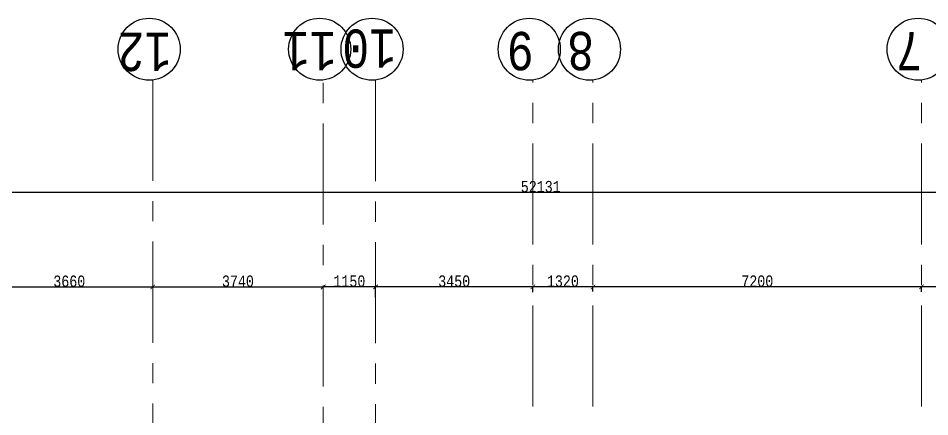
# Model space of a CAD drawing. Header units: millimetres. Extents: x -689206 to 4969298, y -1019800 to 703299.
# Drawn here: x -113653 to -93654, y -556188 to -547439 of the extents above; entities that cross this region are included whole.
import ezdxf

# ---------------------------------------------------------------- set-up
doc = ezdxf.new("R2010")
doc.units = ezdxf.units.MM
doc.linetypes.add('осеваяX2', pattern=[101.6, 63.5, -12.7, 12.7, -12.7])
doc.layers.add('РАЗМЕРЫ', color=7, linetype='Continuous', lineweight=9)
doc.layers.add('стены', color=7, linetype='Continuous', lineweight=20)
doc.layers.add('сетка', color=104, linetype='Continuous')
doc.styles.add('Аннотативный', font='isocteur.ttf', dxfattribs={"width": 0.7, "height": 250})
doc.dimstyles.new('Аннотативный', dxfattribs={"dimscale": 0, "dimtxt": 250, "dimasz": 100, "dimexe": 1.25, "dimexo": 0.625, "dimtad": 1, "dimdec": 0, "dimtxsty": 'Аннотативный', "dimblk": 'ARCHTICK', "dimcen": 2.5, "dimadec": 0, "dimazin": 0, "dimtfac": 1, "dimtdec": 0, "dimtmove": 0, "dimatfit": 3, "dimfxl": 1, "dimarcsym": 0})

# ---------------------------------------------------------------- blocks, each defined once
blk = doc.blocks.new('_ArchTick')
at = {"color": 0, "linetype": 'ByBlock', "const_width": 0.15}
blk.add_lwpolyline([(-0.5, -0.5), (0.5, 0.5)], dxfattribs=at)
blk = doc.blocks.new('*D3554')
at = {"layer": 'Defpoints', "color": 0, "lineweight": 0, "ltscale": 35, "transparency": 16777216}
for p in [(-93833, -553337), (-89160, -553337), (-93833, -553446)]:
    blk.add_point(p, dxfattribs=at)
at = {"layer": 'РАЗМЕРЫ', "color": 0, "lineweight": -2, "ltscale": 35, "transparency": 16777216}
for p, q in [((-93833, -553445), (-93833, -553336)), ((-89160, -553337), (-93833, -553337)), ((-89160, -553337), (-89160, -553336))]:
    blk.add_line(p, q, dxfattribs=at)
at = {"layer": 'РАЗМЕРЫ', "color": 0, "lineweight": -2, "ltscale": 35, "transparency": 16777216, "xscale": 100, "yscale": 100, "zscale": 100, "rotation": 180}
blk.add_blockref('_ArchTick', (-93833, -553337), dxfattribs=at)
at = {"layer": 'РАЗМЕРЫ', "color": 0, "lineweight": -2, "ltscale": 35, "transparency": 16777216, "xscale": 100, "yscale": 100, "zscale": 100}
blk.add_blockref('_ArchTick', (-89160, -553337), dxfattribs=at)
at = {"layer": 'РАЗМЕРЫ', "color": 0, "lineweight": 5, "ltscale": 35, "transparency": 16777216, "insert": (-91496, -553212), "char_height": 250, "attachment_point": 5, "style": 'Аннотативный'}
blk.add_mtext('4690', dxfattribs=at)
blk = doc.blocks.new('*D3555')
at = {"layer": 'Defpoints', "color": 0, "lineweight": 0, "ltscale": 35, "transparency": 16777216}
for p in [(-101043, -553337), (-93833, -553337), (-101043, -553436)]:
    blk.add_point(p, dxfattribs=at)
at = {"layer": 'РАЗМЕРЫ', "color": 0, "lineweight": -2, "ltscale": 35, "transparency": 16777216}
for p, q in [((-101043, -553436), (-101043, -553336)), ((-93833, -553337), (-101043, -553337)), ((-93833, -553337), (-93833, -553336))]:
    blk.add_line(p, q, dxfattribs=at)
at = {"layer": 'РАЗМЕРЫ', "color": 0, "lineweight": -2, "ltscale": 35, "transparency": 16777216, "xscale": 100, "yscale": 100, "zscale": 100, "rotation": 180}
blk.add_blockref('_ArchTick', (-101043, -553337), dxfattribs=at)
at = {"layer": 'РАЗМЕРЫ', "color": 0, "lineweight": -2, "ltscale": 35, "transparency": 16777216, "xscale": 100, "yscale": 100, "zscale": 100}
blk.add_blockref('_ArchTick', (-93833, -553337), dxfattribs=at)
at = {"layer": 'РАЗМЕРЫ', "color": 0, "lineweight": 5, "ltscale": 35, "transparency": 16777216, "insert": (-97438, -553212), "char_height": 250, "attachment_point": 5, "style": 'Аннотативный'}
blk.add_mtext('7200', dxfattribs=at)
blk = doc.blocks.new('*D3556')
at = {"layer": 'Defpoints', "color": 0, "lineweight": 0, "ltscale": 35, "transparency": 16777216}
for p in [(-102363, -553337), (-101043, -553337), (-102363, -553452)]:
    blk.add_point(p, dxfattribs=at)
at = {"layer": 'РАЗМЕРЫ', "color": 0, "lineweight": -2, "ltscale": 35, "transparency": 16777216}
for p, q in [((-102363, -553451), (-102363, -553336)), ((-101043, -553337), (-102363, -553337)), ((-101043, -553337), (-101043, -553336))]:
    blk.add_line(p, q, dxfattribs=at)
at = {"layer": 'РАЗМЕРЫ', "color": 0, "lineweight": -2, "ltscale": 35, "transparency": 16777216, "xscale": 100, "yscale": 100, "zscale": 100, "rotation": 180}
blk.add_blockref('_ArchTick', (-102363, -553337), dxfattribs=at)
at = {"layer": 'РАЗМЕРЫ', "color": 0, "lineweight": -2, "ltscale": 35, "transparency": 16777216, "xscale": 100, "yscale": 100, "zscale": 100}
blk.add_blockref('_ArchTick', (-101043, -553337), dxfattribs=at)
at = {"layer": 'РАЗМЕРЫ', "color": 0, "lineweight": 5, "ltscale": 35, "transparency": 16777216, "insert": (-101703, -553212), "char_height": 250, "attachment_point": 5, "style": 'Аннотативный'}
blk.add_mtext('1320', dxfattribs=at)
blk = doc.blocks.new('*D3557')
at = {"layer": 'Defpoints', "color": 0, "lineweight": 0, "ltscale": 35, "transparency": 16777216}
for p in [(-105813, -553337), (-102363, -553337), (-105813, -553563)]:
    blk.add_point(p, dxfattribs=at)
at = {"layer": 'РАЗМЕРЫ', "color": 0, "lineweight": -2, "ltscale": 35, "transparency": 16777216}
for p, q in [((-105813, -553563), (-105813, -553336)), ((-102363, -553337), (-105813, -553337)), ((-102363, -553337), (-102363, -553336))]:
    blk.add_line(p, q, dxfattribs=at)
at = {"layer": 'РАЗМЕРЫ', "color": 0, "lineweight": -2, "ltscale": 35, "transparency": 16777216, "xscale": 100, "yscale": 100, "zscale": 100, "rotation": 180}
blk.add_blockref('_ArchTick', (-105813, -553337), dxfattribs=at)
at = {"layer": 'РАЗМЕРЫ', "color": 0, "lineweight": -2, "ltscale": 35, "transparency": 16777216, "xscale": 100, "yscale": 100, "zscale": 100}
blk.add_blockref('_ArchTick', (-102363, -553337), dxfattribs=at)
at = {"layer": 'РАЗМЕРЫ', "color": 0, "lineweight": 5, "ltscale": 35, "transparency": 16777216, "insert": (-104088, -553212), "char_height": 250, "attachment_point": 5, "style": 'Аннотативный'}
blk.add_mtext('3450', dxfattribs=at)
blk = doc.blocks.new('*D3558')
at = {"layer": 'Defpoints', "color": 0, "lineweight": 0, "ltscale": 35, "transparency": 16777216}
for p in [(-106963, -553339), (-106963, -553339), (-105813, -553339)]:
    blk.add_point(p, dxfattribs=at)
at = {"layer": 'РАЗМЕРЫ', "color": 0, "lineweight": -2, "ltscale": 35, "transparency": 16777216}
for p, q in [((-106963, -553339), (-106963, -553340)), ((-105813, -553339), (-106963, -553339)), ((-105813, -553338), (-105813, -553337))]:
    blk.add_line(p, q, dxfattribs=at)
at = {"layer": 'РАЗМЕРЫ', "color": 0, "lineweight": -2, "ltscale": 35, "transparency": 16777216, "xscale": 100, "yscale": 100, "zscale": 100, "rotation": 180}
blk.add_blockref('_ArchTick', (-106963, -553339), dxfattribs=at)
at = {"layer": 'РАЗМЕРЫ', "color": 0, "lineweight": -2, "ltscale": 35, "transparency": 16777216, "xscale": 100, "yscale": 100, "zscale": 100}
blk.add_blockref('_ArchTick', (-105813, -553339), dxfattribs=at)
at = {"layer": 'РАЗМЕРЫ', "color": 0, "lineweight": 5, "ltscale": 35, "transparency": 16777216, "insert": (-106388, -553213), "char_height": 250, "attachment_point": 5, "style": 'Аннотативный'}
blk.add_mtext('1150', dxfattribs=at)
blk = doc.blocks.new('*D3559')
at = {"layer": 'Defpoints', "color": 0, "lineweight": 0, "ltscale": 35, "transparency": 16777216}
for p in [(-110704, -553340), (-110704, -553340), (-106963, -553340)]:
    blk.add_point(p, dxfattribs=at)
at = {"layer": 'РАЗМЕРЫ', "color": 0, "lineweight": -2, "ltscale": 35, "transparency": 16777216}
for p, q in [((-110704, -553339), (-110704, -553339)), ((-106963, -553340), (-110704, -553340)), ((-106963, -553339), (-106963, -553339))]:
    blk.add_line(p, q, dxfattribs=at)
at = {"layer": 'РАЗМЕРЫ', "color": 0, "lineweight": -2, "ltscale": 35, "transparency": 16777216, "xscale": 100, "yscale": 100, "zscale": 100, "rotation": 180}
blk.add_blockref('_ArchTick', (-110704, -553340), dxfattribs=at)
at = {"layer": 'РАЗМЕРЫ', "color": 0, "lineweight": -2, "ltscale": 35, "transparency": 16777216, "xscale": 100, "yscale": 100, "zscale": 100}
blk.add_blockref('_ArchTick', (-106963, -553340), dxfattribs=at)
at = {"layer": 'РАЗМЕРЫ', "color": 0, "lineweight": 5, "ltscale": 35, "transparency": 16777216, "insert": (-108833, -553214), "char_height": 250, "attachment_point": 5, "style": 'Аннотативный'}
blk.add_mtext('3740', dxfattribs=at)
blk = doc.blocks.new('*D3560')
at = {"layer": 'Defpoints', "color": 0, "lineweight": 0, "ltscale": 35, "transparency": 16777216}
for p in [(-114363, -553341), (-110704, -553341), (-114363, -553455)]:
    blk.add_point(p, dxfattribs=at)
at = {"layer": 'РАЗМЕРЫ', "color": 0, "lineweight": -2, "ltscale": 35, "transparency": 16777216}
for p, q in [((-114363, -553455), (-114363, -553340)), ((-110704, -553341), (-114363, -553341)), ((-110704, -553340), (-110704, -553340))]:
    blk.add_line(p, q, dxfattribs=at)
at = {"layer": 'РАЗМЕРЫ', "color": 0, "lineweight": -2, "ltscale": 35, "transparency": 16777216, "xscale": 100, "yscale": 100, "zscale": 100, "rotation": 180}
blk.add_blockref('_ArchTick', (-114363, -553341), dxfattribs=at)
at = {"layer": 'РАЗМЕРЫ', "color": 0, "lineweight": -2, "ltscale": 35, "transparency": 16777216, "xscale": 100, "yscale": 100, "zscale": 100}
blk.add_blockref('_ArchTick', (-110704, -553341), dxfattribs=at)
at = {"layer": 'РАЗМЕРЫ', "color": 0, "lineweight": 5, "ltscale": 35, "transparency": 16777216, "insert": (-112533, -553215), "char_height": 250, "attachment_point": 5, "style": 'Аннотативный'}
blk.add_mtext('3660', dxfattribs=at)
blk = doc.blocks.new('*D3565')
at = {"layer": 'Defpoints', "color": 0, "lineweight": 0, "ltscale": 35, "transparency": 16777216}
for p in [(-128255, -551264), (-128255, -553341), (-76124, -553341)]:
    blk.add_point(p, dxfattribs=at)
at = {"layer": 'РАЗМЕРЫ', "color": 0, "lineweight": -2, "ltscale": 35, "transparency": 16777216}
for p, q in [((-128255, -553340), (-128255, -551263)), ((-76124, -551264), (-128255, -551264)), ((-76124, -553340), (-76124, -551263))]:
    blk.add_line(p, q, dxfattribs=at)
at = {"layer": 'РАЗМЕРЫ', "color": 0, "lineweight": -2, "ltscale": 35, "transparency": 16777216, "xscale": 100, "yscale": 100, "zscale": 100, "rotation": 180}
blk.add_blockref('_ArchTick', (-128255, -551264), dxfattribs=at)
at = {"layer": 'РАЗМЕРЫ', "color": 0, "lineweight": -2, "ltscale": 35, "transparency": 16777216, "xscale": 100, "yscale": 100, "zscale": 100}
blk.add_blockref('_ArchTick', (-76124, -551264), dxfattribs=at)
at = {"layer": 'РАЗМЕРЫ', "color": 0, "lineweight": 5, "ltscale": 35, "transparency": 16777216, "insert": (-102189, -551138), "char_height": 250, "attachment_point": 5, "style": 'Аннотативный'}
blk.add_mtext('52131', dxfattribs=at)

msp = doc.modelspace()

# ---------------------------------------------------------------- linework, layer by layer
at = {"layer": 'РАЗМЕРЫ', "linetype": 'осеваяX2', "lineweight": 5, "ltscale": 35}
for p, q in [((-106963.2, -583973.7), (-106963.2, -548796.3)), ((-105813.5, -548796.3), (-105813.5, -598637.6)), ((-101043.5, -598637.6), (-101043.5, -548796.3)), ((-93833.5, -598637.6), (-93833.5, -548796.3))]:
    msp.add_line(p, q, dxfattribs=at)
at = {"layer": 'сетка', "color": 0}
for centre in [(-110780.4, -548119.9), (-107040.1, -548119.9), (-105890.3, -548119.9), (-102440.3, -548119.9), (-101120.3, -548119.9), (-93910.3, -548119.9)]:
    msp.add_circle(centre, 680.7, dxfattribs=at)
at = {"layer": 'стены', "linetype": 'осеваяX2', "lineweight": 5, "ltscale": 35}
for p, q in [((-110703.5, -597236.1), (-110703.5, -548796.3)), ((-102363.4, -598637.6), (-102363.4, -548796.3))]:
    msp.add_line(p, q, dxfattribs=at)

# ---------------------------------------------------------------- texts
at = {"layer": 'РАЗМЕРЫ', "lineweight": 5, "ltscale": 35, "width": 7009.377, "attachment_point": 1, "rotation": 180, "style": 'Аннотативный'}
for s, insert, char_height in [('12', (-110294.9, -548597.8), 841.28), ('11', (-106674.5, -548580.9), 841.28), ('10', (-105364.7, -548527.6), 841.28), ('9', (-102341.4, -548580.9), 841.3), ('8', (-101021.5, -548580.9), 841.3), ('7', (-93811.5, -548580.9), 841.3)]:
    msp.add_mtext(s, dxfattribs=dict(at, insert=insert, char_height=char_height))

# ---------------------------------------------------------------- dimensions: what is measured, and where the dimension line sits
at = {"layer": 'РАЗМЕРЫ', "lineweight": 5, "ltscale": 35}
for base, p1, p2, picture, middle in [((-128254.9, -551264), (-76124.1, -553341.1), (-128254.9, -553341.1), '*D3565', (-102189.5, -551138.4)), ((-114363.4, -553341.1), (-110703.5, -553341.1), (-114363.4, -553455.5), '*D3560', (-112533.5, -553215.5)), ((-110703.5, -553339.9), (-106963.2, -553339.9), (-110703.5, -553339.9), '*D3559', (-108833.3, -553214.2)), ((-106963.2, -553338.6), (-105813.5, -553338.6), (-106963.2, -553338.6), '*D3558', (-106388.3, -553213)), ((-105813.5, -553337.4), (-102363.4, -553337.4), (-105813.5, -553563.2), '*D3557', (-104088.4, -553211.7)), ((-102363.4, -553337.4), (-101043.5, -553337.4), (-102363.4, -553451.7), '*D3556', (-101703.4, -553211.7))]:
    dim = msp.add_linear_dim(base=base, p1=p1, p2=p2, angle=180, dimstyle='Аннотативный', dxfattribs=at)
    dim.commit()
    dim.dimension.update_dxf_attribs({"geometry": picture, "text_midpoint": middle})
for base, p1, p2, text, picture, middle in [((-101043.5, -553337.4), (-93833.5, -553337.4), (-101043.5, -553436.4), '7200', '*D3555', (-97438.5, -553211.7)), ((-93833.5, -553337.4), (-89159.5, -553337.4), (-93833.5, -553445.9), '4690', '*D3554', (-91496.5, -553211.7))]:
    dim = msp.add_linear_dim(base=base, p1=p1, p2=p2, angle=180, text=text, dimstyle='Аннотативный', dxfattribs=at)
    dim.commit()
    dim.dimension.update_dxf_attribs({"geometry": picture, "text_midpoint": middle})

doc.saveas('drawing.dxf')
